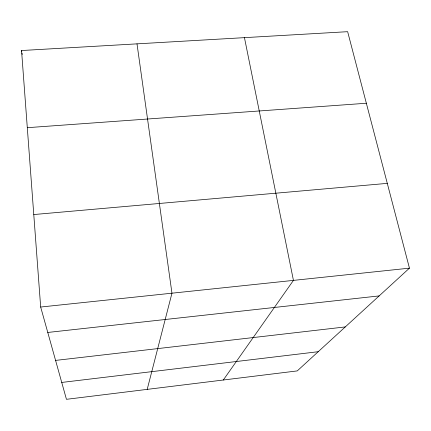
<?xml version="1.0" encoding="UTF-8"?>
<svg xmlns="http://www.w3.org/2000/svg" width="431" height="431" viewBox="0 0 431 431"><rect width="100%" height="100%" fill="white"/><g stroke="black" fill="none" stroke-linecap="round" stroke-linejoin="round"><path stroke-width="0.65" d="M147.203 389.376L171.964 293.193L137.004 43.854M223.301 380.013L293.441 280.387L244.452 37.648M409.45 268.157L297.245 370.913L66.449 399.316L40.67 307.034L21.55 50.529L347.645 31.684L409.45 268.157L40.67 307.034M61.735 382.442L318.218 351.707M55.583 360.413L345.285 326.919M47.771 332.457L379.14 295.914M33.78 214.552L387.291 183.369M27.304 127.689L366.35 103.251M21.55 50.529L21.776 51.844M22.008 53.164L22.234 54.478"/></g></svg>
